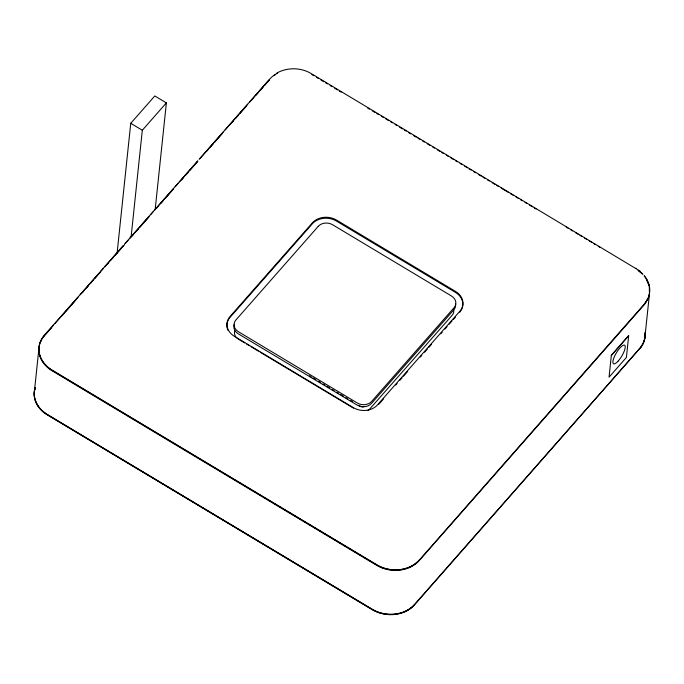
<?xml version="1.0" encoding="UTF-8"?>
<svg xmlns="http://www.w3.org/2000/svg" width="684" height="684" viewBox="0 0 684 684"><rect width="100%" height="100%" fill="white"/><g stroke="black" fill="none" stroke-linecap="round" stroke-linejoin="round"><path stroke-width="1.03" d="M644.841 337.862L649.492 293.65L648.441 297.796L644.311 304.619L419.112 560.692C408.519 572.192 389.846 573.141 376.798 565.403L51.924 370.642C43.52 365.752 37.355 356.082 39.159 346.138L34.508 390.359M649.449 294.043L649.278 285.903L646.141 278.491L649.278 285.903M38.851 350.396L38.885 350.003C39.185 358.536 44.828 365.974 51.967 370.249L376.841 565.01C389.88 572.747 408.562 571.79 419.147 560.29L644.371 304.021A30.464 24.675 6 0 0 644.277 275.746M53.446 325.165C49.009 330.962 42.536 335.673 40.125 342.778L41.425 340.119M41.895 338.828L44.255 335.964M117.092 253.183L130.747 123.308L154.806 95.957L166.374 102.891L155.165 209.535M131.106 236.895L142.315 130.251L166.374 102.891M644.311 304.619L648.441 297.796M39.116 346.54L40.168 342.385M123.137 245.744L44.323 335.365A30.464 24.675 6 0 0 51.984 370.044L376.858 564.813A30.464 24.675 6 0 0 419.172 560.093M124.548 244.145L197.736 160.92M199.147 159.321L268.812 80.096M54.857 323.566L74.556 301.157M75.967 299.558L78.079 297.155M80.19 294.753L98.487 273.951M100.599 271.548L103.412 268.35M104.823 266.743L123.12 245.941M125.232 243.538L128.045 240.341M129.456 238.742L148.454 217.136M150.565 214.733L153.378 211.527M154.789 209.928L173.086 189.126M175.198 186.723L178.011 183.526M179.422 181.918L197.719 161.116M199.822 158.714L223.052 132.311M225.164 129.909L247.685 104.301M249.788 101.899L269.496 79.489M44.964 335.16L51.291 327.961M61.851 315.957L63.963 313.554M65.373 311.955L75.924 299.951M82.26 292.752L83.67 291.145M86.483 287.947L88.595 285.544M90.707 283.142L93.52 279.944M94.931 278.345L100.557 271.941M106.892 264.742L108.294 263.143M111.116 259.937L113.228 257.535M115.331 255.141L124.488 244.735M132.226 235.929L133.637 234.33M135.74 231.927L138.561 228.73M139.963 227.131L149.112 216.725M156.858 207.927L158.26 206.32M161.082 203.122L163.194 200.72M165.297 198.326L173.043 189.519M181.491 179.918L183.603 177.515M185.706 175.113L188.528 171.915M189.93 170.316L197.676 161.51M206.825 151.104L208.227 149.505M210.339 147.111L213.16 143.905M214.562 142.306L222.309 133.5M231.457 123.103L233.56 120.7M235.672 118.298L238.494 115.1M239.896 113.501L246.231 106.294M251.866 99.89L253.268 98.291M256.081 95.093L258.193 92.691M260.305 90.288L263.118 87.09M264.528 85.491L269.453 79.891M378.799 404.261L383.724 398.661M395.694 385.049L397.105 383.45M399.918 380.244L402.03 377.842M403.44 376.243L407.664 371.438M420.335 357.031L421.746 355.432M424.559 352.226L427.38 349.028M428.782 347.429L431.604 344.223M440.752 333.818L442.163 332.219M444.976 329.013L447.088 326.61M449.2 324.207L452.013 321.01M453.424 319.411L455.535 317.008M611.334 355.466L628.656 335.767M273.942 75.616L275.361 74.633M276.695 73.145C287.169 67.169 300.729 67.374 311.1 73.504L640.01 271.052M311.827 74.582L313.665 75.676M316.41 77.326L318.24 78.421M320.984 80.062L323.729 81.712M325.558 82.807L327.388 83.91M330.133 85.551L331.962 86.646M334.707 88.296L337.451 89.937M339.281 91.04L341.119 92.135M367.65 108.046L369.488 109.141M372.233 110.791L374.977 112.433M376.807 113.535L378.637 114.63M381.381 116.28L383.211 117.374M385.956 119.016L388.7 120.666M390.53 121.761L392.359 122.863M395.104 124.505L396.942 125.6M399.687 127.25L402.431 128.891M404.261 129.994L406.091 131.089M408.835 132.739L410.665 133.833M413.41 135.475L416.154 137.125M417.984 138.219L419.814 139.322M422.558 140.964L424.396 142.058M427.141 143.708L429.885 145.35M432.63 147L434.46 148.095M437.204 149.745L439.949 151.386M441.779 152.489L443.608 153.584M446.353 155.225L448.182 156.328M450.927 157.97L453.68 159.62M455.51 160.714L457.339 161.809M460.084 163.459L461.914 164.553M464.658 166.203L467.403 167.845M469.233 168.948L471.062 170.042M473.807 171.684L475.636 172.787M478.381 174.429L481.134 176.079M482.964 177.173L484.794 178.267M487.538 179.918L489.368 181.012M492.112 182.662L494.857 184.304M496.687 185.407L498.516 186.501M501.261 188.143L508.588 192.537M510.418 193.632L513.162 195.282M515.907 196.924L518.652 198.574M520.481 199.668L522.311 200.763M525.056 202.413L526.885 203.507M529.63 205.157L532.374 206.799M534.204 207.893L536.042 208.996M566.241 227.097L568.071 228.199M570.815 229.841L572.645 230.944M575.389 232.586L578.134 234.236M579.964 235.33L581.793 236.425M584.538 238.075L586.368 239.169M589.112 240.819L591.865 242.461M593.695 243.555L595.525 244.658M598.269 246.3L600.099 247.403M130.747 123.308L142.315 130.251M309.416 375.721L311.237 376.816M313.067 377.919L315.811 379.56M318.556 381.202L320.377 382.296M323.122 383.946L324.951 385.041M326.781 386.135L329.517 387.777M332.262 389.418L334.091 390.521M336.836 392.163L338.666 393.257M340.487 394.352L343.231 396.002M345.976 397.643L347.805 398.738M350.541 400.379L352.371 401.474M358.767 405.313L360.596 406.407A3.052 2.471 6 0 0 363.768 406.672M244.727 342.923L238.331 339.093A9.106 7.379 6 0 1 234.8 330.765M246.556 344.026L249.292 345.668M251.122 346.762L258.432 351.148M260.262 352.243L353.5 408.134M635.966 268.265L636.402 268.53M638.163 270.573L642.285 273.933M644.2 275.977L645.491 277.653M645.115 333.997A30.464 24.675 6 0 1 639.702 348.438L414.504 604.511A30.464 24.675 6 0 1 372.19 609.23L47.316 414.461A30.464 24.675 6 0 1 35.2 387.529M645.089 334.194A30.464 24.675 6 0 1 639.677 348.635L414.461 604.904A30.464 24.675 6 0 1 372.147 609.624L47.273 414.855A30.464 24.675 6 0 1 35.158 387.922M35.183 387.725A30.464 24.675 6 0 0 47.299 414.658L372.173 609.427A30.464 24.675 6 0 0 414.478 604.707M644.926 332.45A30.464 24.675 6 0 1 639.66 348.831M269.522 79.293A30.464 24.675 6 0 1 277.653 73.094M638.24 270.325A30.464 24.675 6 0 1 642.986 274.31M461.136 310.331A17.442 14.133 6 0 0 455.373 292.342L336.545 221.112A17.442 14.133 6 0 0 312.314 223.813L229.952 317.47A17.442 14.133 6 0 0 227.131 327.961M460.717 310.972A17.442 14.133 6 0 1 459.759 312.203M227.823 330.133A17.442 14.133 6 0 1 227.31 328.688M234.261 324.37A10.337 8.37 6 0 0 238.271 333.818L357.091 405.056A10.337 8.37 6 0 0 371.446 403.457L453.817 309.801A10.337 8.37 6 0 0 455.484 303.585M367.838 410.52A9.106 7.379 6 0 0 369.805 408.921L452.175 315.256A9.106 7.379 6 0 0 453.646 309.784M611.351 355.295L609.051 377.183L626.399 357.458L628.699 335.57L611.351 355.295M312.417 222.847L230.055 316.504A17.442 14.133 6 0 0 234.441 336.366L353.269 407.596A17.442 14.133 6 0 0 377.491 404.902L459.862 311.237A17.442 14.133 6 0 0 455.476 291.384L336.648 220.145A17.442 14.133 6 0 0 312.417 222.847M318.248 226.344L235.886 320.001A10.337 8.37 6 0 0 238.485 331.766L357.304 403.004A10.337 8.37 6 0 0 371.66 401.405L454.031 307.74A10.337 8.37 6 0 0 451.431 295.975L332.604 224.745A10.337 8.37 6 0 0 318.248 226.344M618.225 361.007A10.833 3.163 -59.1 0 0 624.791 345.334A10.833 3.163 -59.1 0 0 614.164 357.159A10.833 3.163 -59.1 0 0 618.225 361.007"/></g></svg>
